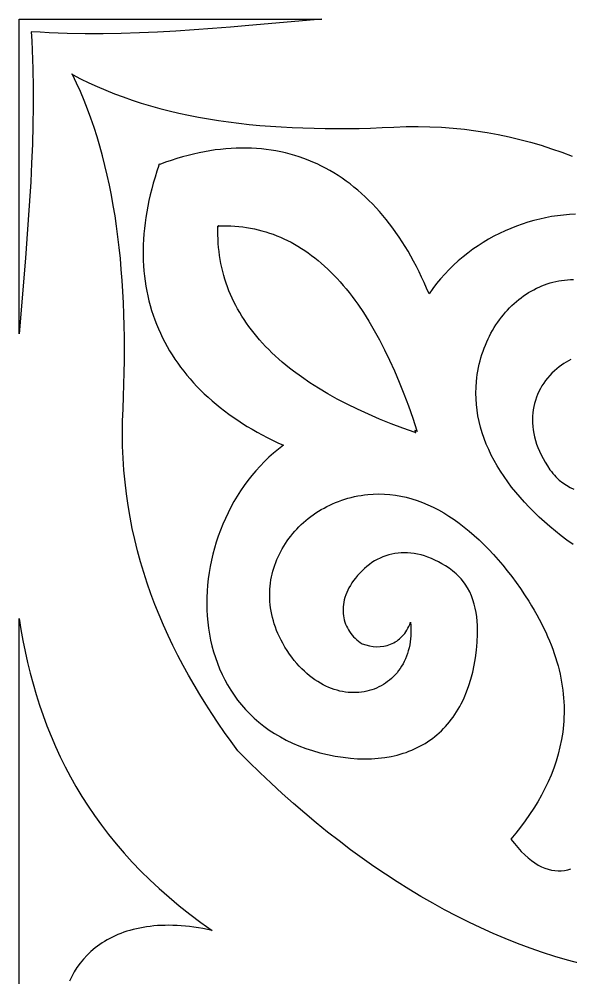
# Model space of a CAD drawing. Extents: x -375 to 375, y -1025 to 1025.
# Drawn here: x -275 to -231.8, y -75.1 to 0 of the extents above; entities that cross this region are included whole.
import ezdxf

# ---------------------------------------------------------------- set-up
doc = ezdxf.new("R2010")
doc.units = 0
doc.layers.add('LAYER_1', color=18, linetype='CONTINUOUS')

msp = doc.modelspace()

# ---------------------------------------------------------------- linework, layer by layer
at = {"layer": 'LAYER_1'}
for points in [[(-257.023, -0.509), (-258.455, -0.629), (-259.886, -0.742), (-261.316, -0.845), (-262.745, -0.937), (-264.173, -1.015), (-265.597, -1.077), (-267.018, -1.121), (-268.436, -1.143), (-269.85, -1.143), (-271.258, -1.117), (-271.96, -1.094), (-272.661, -1.064), (-273.361, -1.026), (-274.058, -0.981), (-274.015, -1.707), (-273.979, -2.435), (-273.95, -3.164), (-273.928, -3.895), (-273.903, -5.361), (-273.903, -6.831), (-273.925, -8.307), (-273.966, -9.786), (-274.026, -11.268), (-274.101, -12.753), (-274.19, -14.239), (-274.289, -15.728), (-274.398, -17.217), (-274.513, -18.706), (-275, -24.654), (-275, -0.001), (-251.307, -0.001)], [(-259.392, -16.179), (-259.072, -16.174), (-258.754, -16.177), (-258.439, -16.189), (-258.126, -16.208), (-257.815, -16.236), (-257.507, -16.272), (-257.202, -16.316), (-256.899, -16.368), (-256.598, -16.428), (-256.3, -16.496), (-256.005, -16.573), (-255.711, -16.658), (-255.421, -16.75), (-255.132, -16.851), (-254.847, -16.96), (-254.563, -17.078), (-254.283, -17.203), (-254.004, -17.337), (-253.728, -17.478), (-253.455, -17.628), (-253.184, -17.786), (-252.916, -17.952), (-252.65, -18.126), (-252.386, -18.308), (-252.125, -18.499), (-251.866, -18.697), (-251.61, -18.904), (-251.357, -19.119), (-251.105, -19.342), (-250.857, -19.573), (-250.61, -19.812), (-250.367, -20.059), (-250.125, -20.315), (-249.887, -20.578), (-249.65, -20.85), (-249.416, -21.13), (-249.185, -21.418), (-248.956, -21.714), (-248.73, -22.018), (-248.506, -22.33), (-248.065, -22.979), (-247.634, -23.66), (-247.214, -24.373), (-246.803, -25.119), (-246.402, -25.898), (-246.011, -26.708), (-245.63, -27.552), (-245.259, -28.427), (-244.898, -29.335), (-244.547, -30.275), (-244.205, -31.248), (-243.874, -32.252), (-243.856, -32.27), (-243.855, -32.276), (-243.867, -32.27), (-243.862, -32.283), (-243.867, -32.282), (-243.885, -32.264), (-244.043, -32.209), (-243.991, -32.373), (-243.972, -32.392), (-243.972, -32.398), (-243.985, -32.392), (-243.979, -32.404), (-243.984, -32.404), (-244.002, -32.384), (-244.967, -32.039), (-245.902, -31.684), (-246.806, -31.319), (-247.678, -30.943), (-248.52, -30.557), (-249.33, -30.161), (-250.11, -29.754), (-250.858, -29.337), (-251.575, -28.91), (-252.261, -28.472), (-252.915, -28.024), (-253.539, -27.566), (-253.839, -27.333), (-254.131, -27.097), (-254.416, -26.859), (-254.692, -26.619), (-254.961, -26.375), (-255.222, -26.129), (-255.476, -25.881), (-255.721, -25.63), (-255.959, -25.376), (-256.189, -25.12), (-256.411, -24.861), (-256.625, -24.6), (-256.832, -24.336), (-257.03, -24.07), (-257.221, -23.801), (-257.404, -23.529), (-257.58, -23.255), (-257.747, -22.978), (-257.907, -22.699), (-258.058, -22.417), (-258.202, -22.133), (-258.338, -21.846), (-258.467, -21.556), (-258.587, -21.264), (-258.7, -20.969), (-258.805, -20.672), (-258.902, -20.372), (-258.991, -20.069), (-259.073, -19.764), (-259.146, -19.457), (-259.212, -19.147), (-259.27, -18.834), (-259.32, -18.519), (-259.362, -18.201), (-259.397, -17.881), (-259.423, -17.558), (-259.442, -17.232), (-259.453, -16.904), (-259.456, -16.573), (-259.451, -16.24), (-259.467, -16.226), (-259.45, -16.226), (-259.45, -16.209), (-259.437, -16.226), (-259.406, -16.226), (-259.406, -16.194), (-259.422, -16.18), (-259.406, -16.179), (-259.406, -16.163)]]:
    msp.add_lwpolyline(points, close=True, dxfattribs=at)
for points in [[(-231.111, -73.967), (-232.097, -73.696), (-233.079, -73.402), (-234.056, -73.086), (-235.028, -72.747), (-235.996, -72.386), (-236.959, -72.003), (-237.917, -71.597), (-238.871, -71.17), (-239.821, -70.721), (-240.765, -70.25), (-241.706, -69.757), (-242.642, -69.243), (-243.573, -68.707), (-244.5, -68.149), (-245.423, -67.571), (-246.341, -66.971), (-247.256, -66.351), (-248.165, -65.709), (-249.071, -65.047), (-249.972, -64.364), (-250.869, -63.66), (-251.762, -62.936), (-252.651, -62.192), (-253.536, -61.427), (-254.417, -60.642), (-255.293, -59.837), (-256.166, -59.012), (-257.034, -58.167), (-257.899, -57.303), (-258.421, -56.582), (-258.933, -55.857), (-259.433, -55.125), (-259.921, -54.388), (-260.397, -53.646), (-260.861, -52.896), (-261.311, -52.141), (-261.747, -51.378), (-262.169, -50.609), (-262.577, -49.833), (-262.969, -49.049), (-263.345, -48.258), (-263.706, -47.459), (-264.05, -46.652), (-264.377, -45.837), (-264.687, -45.014), (-264.978, -44.182), (-265.251, -43.34), (-265.506, -42.49), (-265.74, -41.631), (-265.955, -40.762), (-266.15, -39.883), (-266.324, -38.994), (-266.477, -38.095), (-266.607, -37.185), (-266.716, -36.265), (-266.802, -35.334), (-266.865, -34.392), (-266.904, -33.438), (-266.919, -32.473), (-266.91, -31.496), (-266.875, -30.507), (-266.836, -29.557), (-266.804, -28.613), (-266.782, -27.677), (-266.769, -26.747), (-266.764, -25.825), (-266.769, -24.911), (-266.784, -24.005), (-266.809, -23.106), (-266.843, -22.216), (-266.888, -21.333), (-266.943, -20.46), (-267.008, -19.594), (-267.085, -18.738), (-267.172, -17.89), (-267.27, -17.052), (-267.38, -16.223), (-267.501, -15.403), (-267.634, -14.593), (-267.779, -13.792), (-267.936, -13.001), (-268.105, -12.221), (-268.287, -11.451), (-268.481, -10.691), (-268.688, -9.941), (-268.909, -9.203), (-269.142, -8.475), (-269.389, -7.758), (-269.65, -7.053), (-269.925, -6.359), (-270.213, -5.676), (-270.516, -5.005), (-270.833, -4.346), (-270.891, -4.288), (-270.871, -4.297), (-270.88, -4.277), (-270.825, -4.337), (-270.191, -4.667), (-269.546, -4.982), (-268.89, -5.282), (-268.223, -5.568), (-267.545, -5.839), (-266.856, -6.096), (-266.157, -6.339), (-265.447, -6.569), (-264.727, -6.784), (-263.996, -6.986), (-263.256, -7.176), (-262.505, -7.352), (-261.745, -7.515), (-260.976, -7.666), (-260.197, -7.804), (-259.409, -7.93), (-258.612, -8.044), (-257.806, -8.146), (-256.991, -8.237), (-256.168, -8.316), (-255.337, -8.385), (-254.497, -8.442), (-253.649, -8.488), (-252.793, -8.524), (-251.929, -8.55), (-251.058, -8.565), (-250.179, -8.571), (-249.293, -8.566), (-248.399, -8.552), (-247.499, -8.529), (-246.592, -8.496), (-245.678, -8.455), (-244.728, -8.419), (-243.789, -8.409), (-242.861, -8.425), (-241.945, -8.466), (-241.039, -8.531), (-240.144, -8.621), (-239.26, -8.734), (-238.386, -8.87), (-237.521, -9.029), (-236.667, -9.209), (-235.822, -9.412), (-234.987, -9.636), (-234.161, -9.88), (-233.344, -10.144), (-232.535, -10.429), (-231.735, -10.732)], [(-231.472, -15.281), (-231.939, -15.304), (-232.406, -15.342), (-232.873, -15.397), (-233.339, -15.467), (-233.804, -15.553), (-234.267, -15.654), (-234.728, -15.771), (-235.187, -15.903), (-235.641, -16.05), (-236.092, -16.212), (-236.538, -16.388), (-236.98, -16.579), (-237.416, -16.785), (-237.846, -17.005), (-238.269, -17.239), (-238.685, -17.487), (-239.093, -17.749), (-239.494, -18.025), (-239.885, -18.315), (-240.267, -18.618), (-240.64, -18.934), (-241.002, -19.263), (-241.353, -19.606), (-241.693, -19.961), (-242.021, -20.329), (-242.336, -20.71), (-242.639, -21.103), (-242.927, -21.508), (-243.115, -21.063), (-243.308, -20.627), (-243.507, -20.198), (-243.71, -19.777), (-243.919, -19.365), (-244.132, -18.961), (-244.351, -18.565), (-244.575, -18.177), (-244.803, -17.798), (-245.037, -17.427), (-245.276, -17.064), (-245.519, -16.71), (-245.767, -16.365), (-246.02, -16.028), (-246.278, -15.7), (-246.54, -15.381), (-246.807, -15.07), (-247.079, -14.769), (-247.356, -14.476), (-247.637, -14.192), (-247.922, -13.917), (-248.212, -13.651), (-248.507, -13.395), (-248.806, -13.147), (-249.109, -12.909), (-249.417, -12.68), (-249.729, -12.46), (-250.045, -12.249), (-250.366, -12.048), (-250.69, -11.857), (-251.019, -11.675), (-251.353, -11.503), (-251.69, -11.34), (-252.031, -11.187), (-252.377, -11.044), (-252.726, -10.91), (-253.08, -10.787), (-253.437, -10.673), (-253.798, -10.57), (-254.163, -10.476), (-254.532, -10.392), (-254.905, -10.319), (-255.282, -10.256), (-255.662, -10.203), (-256.046, -10.16), (-256.434, -10.128), (-256.825, -10.106), (-257.22, -10.094), (-257.618, -10.093), (-258.02, -10.103), (-258.425, -10.123), (-258.834, -10.153), (-259.246, -10.195), (-259.662, -10.247), (-260.081, -10.31), (-260.503, -10.385), (-260.929, -10.47), (-261.357, -10.565), (-261.789, -10.672), (-262.225, -10.791), (-262.663, -10.92), (-263.104, -11.06), (-263.549, -11.212), (-263.996, -11.375), (-264.036, -11.333), (-264.036, -11.352), (-264.037, -11.364), (-264.03, -11.374), (-264.042, -11.379), (-264.045, -11.391), (-264.055, -11.383), (-264.06, -11.384), (-264.06, -11.389), (-264.053, -11.399), (-264.065, -11.403), (-264.069, -11.415), (-264.079, -11.408), (-264.09, -11.409), (-264.108, -11.409), (-264.068, -11.45), (-264.225, -11.916), (-264.371, -12.378), (-264.506, -12.837), (-264.63, -13.293), (-264.744, -13.746), (-264.847, -14.195), (-264.939, -14.642), (-265.021, -15.084), (-265.092, -15.524), (-265.152, -15.96), (-265.203, -16.392), (-265.243, -16.821), (-265.272, -17.246), (-265.292, -17.668), (-265.301, -18.086), (-265.3, -18.501), (-265.289, -18.911), (-265.268, -19.318), (-265.236, -19.722), (-265.195, -20.121), (-265.144, -20.517), (-265.084, -20.909), (-265.013, -21.296), (-264.933, -21.68), (-264.843, -22.06), (-264.743, -22.436), (-264.634, -22.808), (-264.515, -23.176), (-264.387, -23.539), (-264.249, -23.898), (-264.102, -24.254), (-263.946, -24.605), (-263.78, -24.951), (-263.605, -25.293), (-263.421, -25.631), (-263.228, -25.965), (-263.026, -26.294), (-262.814, -26.619), (-262.594, -26.939), (-262.365, -27.255), (-262.127, -27.566), (-261.88, -27.872), (-261.625, -28.174), (-261.361, -28.471), (-261.088, -28.763), (-260.806, -29.051), (-260.516, -29.333), (-260.218, -29.611), (-259.911, -29.884), (-259.595, -30.153), (-259.272, -30.416), (-258.94, -30.674), (-258.599, -30.927), (-258.251, -31.175), (-257.894, -31.418), (-257.53, -31.656), (-257.157, -31.889), (-256.776, -32.116), (-256.388, -32.339), (-255.991, -32.556), (-255.587, -32.767), (-255.175, -32.974), (-254.755, -33.175), (-254.328, -33.37), (-254.717, -33.671), (-255.095, -33.985), (-255.461, -34.313), (-255.815, -34.654), (-256.156, -35.008), (-256.486, -35.373), (-256.802, -35.75), (-257.106, -36.137), (-257.397, -36.535), (-257.676, -36.942), (-257.941, -37.359), (-258.193, -37.784), (-258.431, -38.217), (-258.656, -38.657), (-258.868, -39.104), (-259.065, -39.558), (-259.249, -40.017), (-259.419, -40.481), (-259.574, -40.95), (-259.716, -41.423), (-259.842, -41.9), (-259.955, -42.379), (-260.052, -42.861), (-260.135, -43.345), (-260.202, -43.83), (-260.255, -44.316), (-260.292, -44.802), (-260.313, -45.288), (-260.319, -45.772), (-260.31, -46.255), (-260.284, -46.737), (-260.243, -47.215), (-260.186, -47.69), (-260.112, -48.162), (-260.022, -48.629), (-259.915, -49.092), (-259.792, -49.549), (-259.651, -50), (-259.494, -50.444), (-259.32, -50.882), (-259.129, -51.312), (-258.92, -51.733), (-258.694, -52.146), (-258.45, -52.55), (-258.188, -52.944), (-257.909, -53.327), (-257.611, -53.699), (-257.295, -54.06), (-256.961, -54.409), (-256.608, -54.745), (-256.237, -55.068), (-255.847, -55.377), (-255.438, -55.672), (-255.011, -55.952), (-254.564, -56.216), (-254.097, -56.465), (-253.612, -56.697), (-253.106, -56.911), (-252.581, -57.109), (-252.037, -57.288), (-251.472, -57.448), (-250.887, -57.589), (-250.282, -57.71), (-249.656, -57.81), (-249.079, -57.878), (-248.515, -57.92), (-247.964, -57.936), (-247.426, -57.926), (-246.901, -57.89), (-246.391, -57.829), (-245.895, -57.743), (-245.414, -57.633), (-245.179, -57.568), (-244.948, -57.497), (-244.72, -57.421), (-244.497, -57.338), (-244.277, -57.249), (-244.062, -57.154), (-243.85, -57.054), (-243.643, -56.947), (-243.439, -56.834), (-243.24, -56.716), (-243.045, -56.592), (-242.854, -56.461), (-242.667, -56.326), (-242.485, -56.184), (-242.307, -56.037), (-242.133, -55.884), (-241.964, -55.725), (-241.799, -55.561), (-241.639, -55.391), (-241.483, -55.216), (-241.332, -55.035), (-241.186, -54.848), (-241.044, -54.656), (-240.907, -54.459), (-240.775, -54.256), (-240.647, -54.048), (-240.525, -53.835), (-240.407, -53.616), (-240.294, -53.392), (-240.187, -53.163), (-239.986, -52.689), (-239.806, -52.194), (-239.647, -51.679), (-239.508, -51.143), (-239.391, -50.588), (-239.296, -50.013), (-239.223, -49.419), (-239.173, -48.805), (-239.145, -48.173), (-239.14, -47.835), (-239.146, -47.496), (-239.165, -47.155), (-239.198, -46.815), (-239.245, -46.476), (-239.309, -46.14), (-239.391, -45.809), (-239.49, -45.482), (-239.61, -45.162), (-239.749, -44.849), (-239.911, -44.546), (-240.096, -44.253), (-240.304, -43.971), (-240.418, -43.835), (-240.538, -43.703), (-240.665, -43.573), (-240.798, -43.448), (-240.938, -43.326), (-241.086, -43.208), (-241.365, -43.006), (-241.644, -42.82), (-241.922, -42.65), (-242.199, -42.496), (-242.474, -42.358), (-242.747, -42.236), (-243.019, -42.128), (-243.289, -42.036), (-243.557, -41.959), (-243.822, -41.896), (-244.085, -41.848), (-244.345, -41.814), (-244.603, -41.794), (-244.857, -41.788), (-245.108, -41.795), (-245.355, -41.816), (-245.599, -41.85), (-245.839, -41.896), (-246.075, -41.956), (-246.307, -42.027), (-246.534, -42.111), (-246.757, -42.207), (-246.975, -42.315), (-247.188, -42.434), (-247.396, -42.565), (-247.598, -42.706), (-247.795, -42.859), (-247.986, -43.022), (-248.172, -43.196), (-248.351, -43.379), (-248.524, -43.573), (-248.691, -43.777), (-248.834, -43.966), (-248.965, -44.155), (-249.084, -44.344), (-249.192, -44.533), (-249.288, -44.722), (-249.372, -44.911), (-249.445, -45.098), (-249.507, -45.285), (-249.559, -45.47), (-249.599, -45.655), (-249.629, -45.837), (-249.649, -46.018), (-249.659, -46.196), (-249.659, -46.373), (-249.649, -46.547), (-249.629, -46.718), (-249.6, -46.886), (-249.562, -47.052), (-249.515, -47.214), (-249.459, -47.372), (-249.394, -47.527), (-249.321, -47.677), (-249.24, -47.824), (-249.15, -47.966), (-249.053, -48.103), (-248.948, -48.236), (-248.835, -48.363), (-248.715, -48.486), (-248.588, -48.603), (-248.454, -48.714), (-248.313, -48.819), (-248.166, -48.918), (-247.881, -49.014), (-247.595, -49.084), (-247.309, -49.129), (-247.025, -49.148), (-246.745, -49.142), (-246.47, -49.108), (-246.335, -49.081), (-246.202, -49.048), (-246.072, -49.008), (-245.943, -48.96), (-245.817, -48.906), (-245.694, -48.845), (-245.574, -48.777), (-245.457, -48.702), (-245.344, -48.62), (-245.234, -48.53), (-245.128, -48.434), (-245.026, -48.33), (-244.928, -48.219), (-244.835, -48.101), (-244.746, -47.975), (-244.662, -47.842), (-244.583, -47.701), (-244.51, -47.553), (-244.442, -47.397), (-244.379, -47.234), (-244.357, -47.505), (-244.346, -47.771), (-244.345, -48.031), (-244.354, -48.285), (-244.374, -48.534), (-244.403, -48.776), (-244.443, -49.013), (-244.491, -49.243), (-244.549, -49.467), (-244.615, -49.685), (-244.69, -49.896), (-244.773, -50.101), (-244.865, -50.299), (-244.964, -50.49), (-245.071, -50.674), (-245.185, -50.852), (-245.307, -51.022), (-245.435, -51.184), (-245.569, -51.34), (-245.711, -51.488), (-245.858, -51.628), (-246.011, -51.76), (-246.169, -51.885), (-246.333, -52.002), (-246.502, -52.111), (-246.676, -52.211), (-246.854, -52.303), (-247.037, -52.387), (-247.224, -52.463), (-247.415, -52.53), (-247.609, -52.588), (-247.806, -52.637), (-248.007, -52.677), (-248.21, -52.708), (-248.416, -52.73), (-248.625, -52.743), (-248.835, -52.747), (-249.047, -52.74), (-249.261, -52.725), (-249.476, -52.699), (-249.692, -52.664), (-249.909, -52.619), (-250.126, -52.563), (-250.344, -52.498), (-250.562, -52.422), (-250.779, -52.336), (-250.996, -52.239), (-251.213, -52.132), (-251.428, -52.014), (-251.643, -51.885), (-251.855, -51.745), (-252.066, -51.594), (-252.276, -51.432), (-252.483, -51.258), (-252.687, -51.074), (-252.889, -50.877), (-253.088, -50.669), (-253.283, -50.45), (-253.475, -50.218), (-253.664, -49.974), (-253.848, -49.719), (-254.028, -49.451), (-254.204, -49.171), (-254.375, -48.878), (-254.51, -48.628), (-254.634, -48.376), (-254.749, -48.125), (-254.854, -47.873), (-254.949, -47.621), (-255.035, -47.369), (-255.111, -47.118), (-255.178, -46.867), (-255.236, -46.616), (-255.284, -46.366), (-255.324, -46.116), (-255.355, -45.867), (-255.377, -45.62), (-255.39, -45.373), (-255.395, -45.128), (-255.391, -44.884), (-255.38, -44.641), (-255.36, -44.4), (-255.332, -44.161), (-255.296, -43.923), (-255.253, -43.688), (-255.201, -43.455), (-255.143, -43.224), (-255.076, -42.995), (-255.003, -42.769), (-254.922, -42.545), (-254.835, -42.324), (-254.74, -42.106), (-254.639, -41.891), (-254.53, -41.679), (-254.416, -41.47), (-254.294, -41.265), (-254.167, -41.063), (-254.033, -40.865), (-253.893, -40.67), (-253.748, -40.48), (-253.596, -40.293), (-253.438, -40.11), (-253.275, -39.932), (-253.107, -39.758), (-252.933, -39.589), (-252.754, -39.424), (-252.57, -39.264), (-252.38, -39.109), (-252.186, -38.959), (-251.987, -38.814), (-251.784, -38.675), (-251.575, -38.54), (-251.363, -38.412), (-251.146, -38.289), (-250.925, -38.171), (-250.7, -38.06), (-250.471, -37.955), (-250.238, -37.856), (-250.001, -37.763), (-249.761, -37.676), (-249.518, -37.596), (-249.271, -37.523), (-249.02, -37.456), (-248.767, -37.397), (-248.511, -37.344), (-248.252, -37.299), (-247.99, -37.261), (-247.726, -37.23), (-247.291, -37.195), (-246.858, -37.182), (-246.425, -37.192), (-245.993, -37.224), (-245.563, -37.277), (-245.134, -37.351), (-244.707, -37.447), (-244.282, -37.563), (-243.859, -37.699), (-243.438, -37.855), (-243.02, -38.03), (-242.604, -38.225), (-242.191, -38.438), (-241.781, -38.67), (-241.375, -38.92), (-240.971, -39.187), (-240.571, -39.472), (-240.175, -39.774), (-239.783, -40.093), (-239.395, -40.428), (-239.011, -40.779), (-238.631, -41.145), (-238.257, -41.527), (-237.887, -41.924), (-237.522, -42.336), (-237.162, -42.761), (-236.808, -43.201), (-236.459, -43.654), (-236.116, -44.12), (-235.779, -44.599), (-235.448, -45.091), (-235.123, -45.594), (-234.906, -45.945), (-234.698, -46.293), (-234.5, -46.64), (-234.311, -46.985), (-234.132, -47.327), (-233.962, -47.668), (-233.801, -48.006), (-233.65, -48.343), (-233.507, -48.678), (-233.373, -49.011), (-233.248, -49.342), (-233.132, -49.671), (-233.024, -49.997), (-232.925, -50.323), (-232.834, -50.646), (-232.752, -50.967), (-232.677, -51.286), (-232.611, -51.604), (-232.553, -51.919), (-232.502, -52.233), (-232.459, -52.544), (-232.424, -52.854), (-232.397, -53.162), (-232.377, -53.468), (-232.364, -53.772), (-232.359, -54.074), (-232.36, -54.375), (-232.369, -54.673), (-232.385, -54.97), (-232.407, -55.265), (-232.437, -55.558), (-232.472, -55.849), (-232.564, -56.425), (-232.681, -56.995), (-232.822, -57.557), (-232.987, -58.112), (-233.175, -58.659), (-233.384, -59.2), (-233.616, -59.733), (-233.867, -60.259), (-234.138, -60.779), (-234.428, -61.291), (-234.736, -61.796), (-235.062, -62.294), (-235.403, -62.786), (-235.76, -63.27), (-236.132, -63.748), (-236.518, -64.219), (-236.246, -64.565), (-235.976, -64.884), (-235.707, -65.176), (-235.44, -65.442), (-235.174, -65.681), (-234.909, -65.894), (-234.645, -66.082), (-234.383, -66.245), (-234.122, -66.382), (-233.863, -66.495), (-233.604, -66.582), (-233.347, -66.646), (-233.091, -66.686), (-232.836, -66.702), (-232.582, -66.694), (-232.33, -66.663), (-232.078, -66.61), (-231.828, -66.533)], [(-231.661, -41.151), (-232.134, -40.807), (-232.594, -40.456), (-233.042, -40.099), (-233.478, -39.736), (-233.9, -39.368), (-234.309, -38.993), (-234.705, -38.614), (-235.086, -38.229), (-235.453, -37.839), (-235.806, -37.444), (-236.143, -37.045), (-236.465, -36.641), (-236.771, -36.233), (-237.062, -35.821), (-237.336, -35.405), (-237.593, -34.985), (-237.833, -34.562), (-238.056, -34.136), (-238.261, -33.706), (-238.448, -33.273), (-238.616, -32.838), (-238.766, -32.4), (-238.897, -31.96), (-239.008, -31.518), (-239.1, -31.074), (-239.172, -30.628), (-239.223, -30.18), (-239.253, -29.731), (-239.263, -29.281), (-239.251, -28.83), (-239.217, -28.378), (-239.188, -28.103), (-239.151, -27.83), (-239.107, -27.561), (-239.057, -27.294), (-239, -27.031), (-238.936, -26.77), (-238.865, -26.513), (-238.788, -26.26), (-238.705, -26.01), (-238.616, -25.764), (-238.52, -25.522), (-238.419, -25.283), (-238.312, -25.049), (-238.199, -24.819), (-238.081, -24.594), (-237.957, -24.372), (-237.828, -24.156), (-237.694, -23.944), (-237.555, -23.737), (-237.411, -23.535), (-237.262, -23.338), (-237.108, -23.146), (-236.95, -22.96), (-236.787, -22.779), (-236.62, -22.604), (-236.448, -22.434), (-236.273, -22.27), (-236.094, -22.113), (-235.91, -21.961), (-235.723, -21.815), (-235.533, -21.676), (-235.339, -21.544), (-235.141, -21.417), (-234.941, -21.298), (-234.737, -21.186), (-234.53, -21.08), (-234.321, -20.982), (-234.108, -20.89), (-233.893, -20.806), (-233.676, -20.73), (-233.456, -20.661), (-233.234, -20.6), (-233.009, -20.547), (-232.783, -20.501), (-232.555, -20.464), (-232.325, -20.435), (-232.093, -20.415), (-231.86, -20.402), (-231.626, -20.399)], [(-231.835, -26.665), (-232.016, -26.753), (-232.197, -26.852), (-232.379, -26.964), (-232.561, -27.088), (-232.743, -27.224), (-232.925, -27.373), (-233.12, -27.547), (-233.307, -27.727), (-233.483, -27.913), (-233.65, -28.106), (-233.807, -28.305), (-233.954, -28.51), (-234.09, -28.721), (-234.215, -28.937), (-234.33, -29.159), (-234.433, -29.385), (-234.525, -29.617), (-234.606, -29.853), (-234.675, -30.094), (-234.732, -30.34), (-234.777, -30.59), (-234.809, -30.843), (-234.829, -31.101), (-234.836, -31.362), (-234.83, -31.626), (-234.811, -31.894), (-234.778, -32.164), (-234.732, -32.438), (-234.672, -32.714), (-234.597, -32.993), (-234.509, -33.273), (-234.406, -33.556), (-234.288, -33.841), (-234.155, -34.127), (-234.007, -34.415), (-233.844, -34.704), (-233.665, -34.994), (-233.471, -35.285), (-233.357, -35.439), (-233.24, -35.585), (-233.12, -35.724), (-232.995, -35.855), (-232.868, -35.98), (-232.737, -36.099), (-232.466, -36.316), (-232.184, -36.508), (-231.893, -36.676), (-231.593, -36.822)], [(-275, -109.116), (-275, -46.943), (-274.861, -47.809), (-274.706, -48.669), (-274.535, -49.525), (-274.346, -50.375), (-274.14, -51.22), (-273.916, -52.059), (-273.674, -52.892), (-273.412, -53.719), (-273.13, -54.54), (-272.828, -55.355), (-272.505, -56.163), (-272.16, -56.965), (-271.794, -57.76), (-271.405, -58.548), (-270.993, -59.329), (-270.557, -60.103), (-270.097, -60.87), (-269.612, -61.629), (-269.101, -62.38), (-268.565, -63.123), (-268.002, -63.859), (-267.412, -64.586), (-266.795, -65.305), (-266.149, -66.016), (-265.474, -66.718), (-264.771, -67.411), (-264.037, -68.095), (-263.273, -68.77), (-262.478, -69.436), (-261.651, -70.093), (-260.792, -70.74), (-259.901, -71.377), (-260.265, -71.299), (-260.622, -71.23), (-260.974, -71.169), (-261.321, -71.117), (-261.661, -71.072), (-261.996, -71.036), (-262.325, -71.007), (-262.649, -70.987), (-262.966, -70.974), (-263.278, -70.968), (-263.585, -70.97), (-263.885, -70.979), (-264.18, -70.995), (-264.469, -71.019), (-264.753, -71.048), (-265.03, -71.085), (-265.302, -71.128), (-265.568, -71.178), (-265.829, -71.234), (-266.083, -71.296), (-266.332, -71.364), (-266.576, -71.438), (-266.813, -71.517), (-267.045, -71.602), (-267.271, -71.693), (-267.492, -71.789), (-267.706, -71.89), (-267.915, -71.996), (-268.118, -72.107), (-268.316, -72.223), (-268.508, -72.344), (-268.694, -72.469), (-269.049, -72.732), (-269.381, -73.011), (-269.69, -73.306), (-269.976, -73.615), (-270.239, -73.937), (-270.48, -74.27), (-270.697, -74.615), (-270.892, -74.97), (-271.063, -75.333)]]:
    msp.add_lwpolyline(points, dxfattribs=at)

doc.saveas('drawing.dxf')
